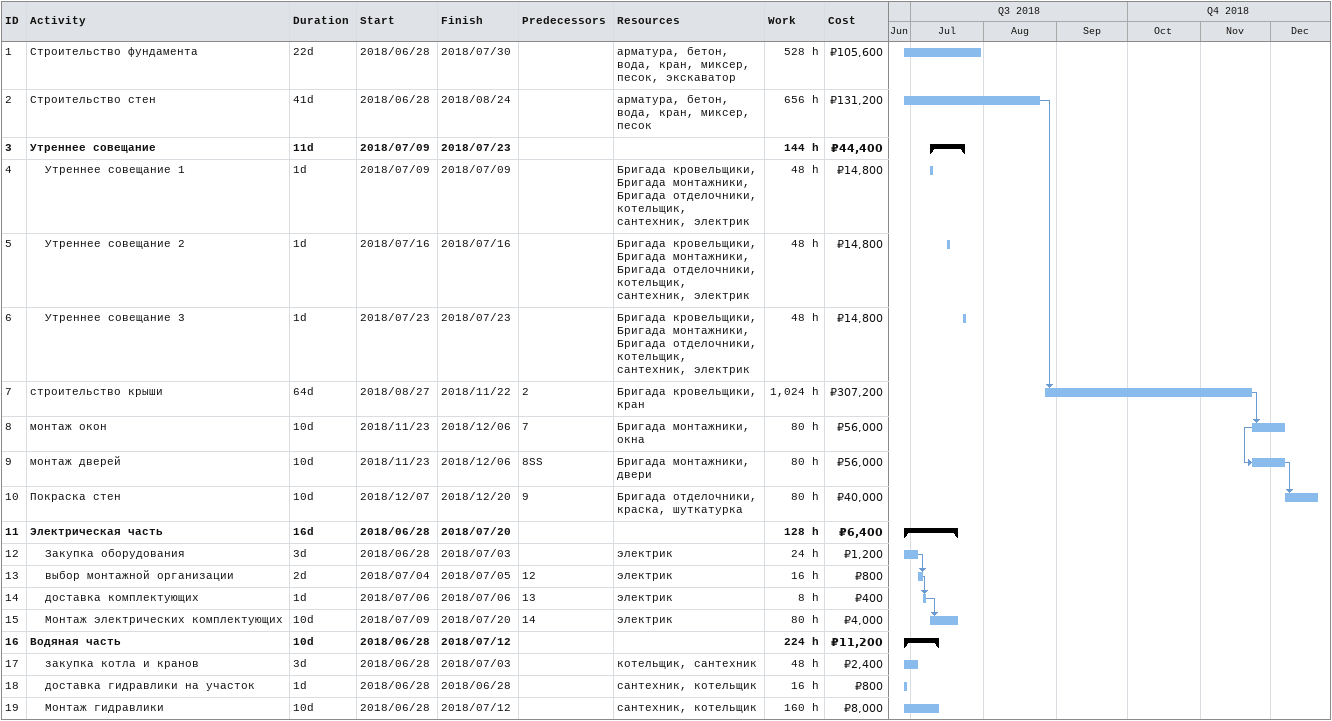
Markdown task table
| ID | Level | Task | Duration | Start | Finish | Predecessors | Resources | Work (h) | Cost (₽) |
|---|---|---|---|---|---|---|---|---|---|
| 1 | 1 | Строительство фундамента | 22d | 2018-06-28 | 2018-07-30 |  | арматура, бетон, вода, кран, миксер, песок, экскаватор | 528 | 105600 |
| 2 | 1 | Строительство стен | 41d | 2018-06-28 | 2018-08-24 |  | арматура, бетон, вода, кран, миксер, песок | 656 | 131200 |
| 3 | 1 | **Утреннее совещание** | 11d | 2018-07-09 | 2018-07-23 |  |  | 144 | 44400 |
| 4 | 2 | Утреннее совещание 1 | 1d | 2018-07-09 | 2018-07-09 |  | Бригада кровельщики, Бригада монтажники, Бригада отделочники, котельщик, сантехник, электрик | 48 | 14800 |
| 5 | 2 | Утреннее совещание 2 | 1d | 2018-07-16 | 2018-07-16 |  | Бригада кровельщики, Бригада монтажники, Бригада отделочники, котельщик, сантехник, электрик | 48 | 14800 |
| 6 | 2 | Утреннее совещание 3 | 1d | 2018-07-23 | 2018-07-23 |  | Бригада кровельщики, Бригада монтажники, Бригада отделочники, котельщик, сантехник, электрик | 48 | 14800 |
| 7 | 1 | строительство крыши | 64d | 2018-08-27 | 2018-11-22 | 2 | Бригада кровельщики, кран | 1024 | 307200 |
| 8 | 1 | монтаж окон | 10d | 2018-11-23 | 2018-12-06 | 7 | Бригада монтажники, окна | 80 | 56000 |
| 9 | 1 | монтаж дверей | 10d | 2018-11-23 | 2018-12-06 | 8SS | Бригада монтажники, двери | 80 | 56000 |
| 10 | 1 | Покраска стен | 10d | 2018-12-07 | 2018-12-20 | 9 | Бригада отделочники, краска, шуткатурка | 80 | 40000 |
| 11 | 1 | **Электрическая часть** | 16d | 2018-06-28 | 2018-07-20 |  |  | 128 | 6400 |
| 12 | 2 | Закупка оборудования | 3d | 2018-06-28 | 2018-07-03 |  | электрик | 24 | 1200 |
| 13 | 2 | выбор монтажной организации | 2d | 2018-07-04 | 2018-07-05 | 12 | электрик | 16 | 800 |
| 14 | 2 | доставка комплектующих | 1d | 2018-07-06 | 2018-07-06 | 13 | электрик | 8 | 400 |
| 15 | 2 | Монтаж электрических комплектующих | 10d | 2018-07-09 | 2018-07-20 | 14 | электрик | 80 | 4000 |
| 16 | 1 | **Водяная часть** | 10d | 2018-06-28 | 2018-07-12 |  |  | 224 | 11200 |
| 17 | 2 | закупка котла и кранов | 3d | 2018-06-28 | 2018-07-03 |  | котельщик, сантехник | 48 | 2400 |
| 18 | 2 | доставка гидравлики на участок | 1d | 2018-06-28 | 2018-06-28 |  | сантехник, котельщик | 16 | 800 |
| 19 | 2 | Монтаж гидравлики | 10d | 2018-06-28 | 2018-07-12 |  | сантехник, котельщик | 160 | 8000 |
